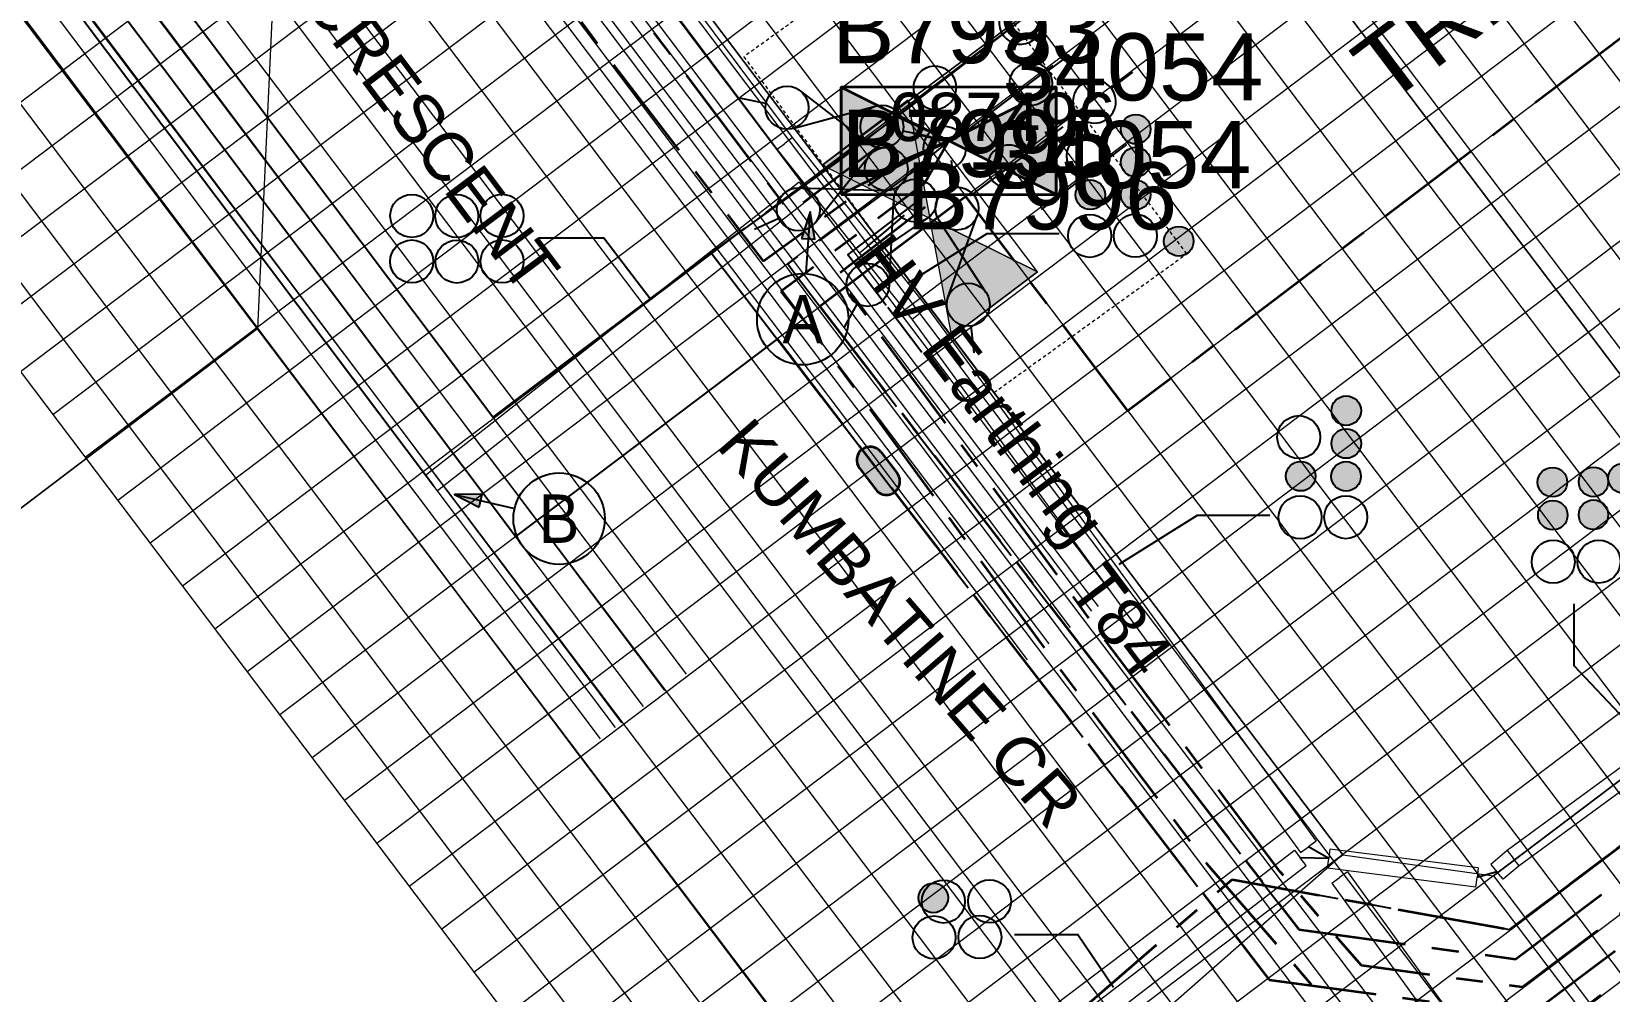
# Model space of a CAD drawing. Header units: metres. Extents: x 308278 to 310511, y 6271134 to 6272874.
# Drawn here: x 309018.6 to 309077.3, y 6272041.7 to 6272077.4 of the extents above; entities that cross this region are included whole.
import ezdxf
from ezdxf.enums import TextEntityAlignment as Align

# ---------------------------------------------------------------- set-up
doc = ezdxf.new("R2010")
doc.units = ezdxf.units.M
for name, pattern in [('Cable Exist UG', [7, 4, -1, 1, -1]), ('CENTERX2', [4, 2.5, -0.5, 0.5, -0.5]), ('Dash', [5, 3, -2]), ('DASHED', [19.05, 12.7, -6.35]), ('HIDDEN2', [0.1875, 0.125, -0.0625])]:
    doc.linetypes.add(name, pattern=pattern)
doc.layers.get('0').update_dxf_attribs({"color": 6})
for name, color, linetype, lineweight in [('_User Miscellaneous1', 30, 'Continuous', 13), ('_User_HV_Exist', 1, 'Continuous', 35), ('_User_LV_Exist', 5, 'Continuous', 35), ('_User_SL_Exist', 4, 'Continuous', 35), ('Cadastre Developer_SP_NEW', 92, 'Continuous', 15), ('Cadastre Land Parcels_SP_EXT', 118, 'Continuous', 15), ('Cadastre Other Property_SP_EXT', 138, 'DASHED', 15), ('Cadastre Roads_SP_EXT', 218, 'Continuous', 15), ('Mains_HV_EXT', 13, 'Continuous', 25), ('Mains_LV_EXT', 163, 'Continuous', 25), ('Mains_LV_SL_EXT', 135, 'Continuous', 25)]:
    doc.layers.add(name, color=color, linetype=linetype, lineweight=lineweight)
doc.layers.add('_User Miscellaneous10', color=252, linetype='Continuous', lineweight=13, plot=False, transparency=0.85)
doc.layers.add('_User Miscellaneous12', color=252, linetype='Continuous', lineweight=13, plot=False, transparency=0.5)
doc.layers.add('Cadastre Roads_SP_NEW', color=214, linetype='Continuous', lineweight=15, transparency=0.8)
for name, color, linetype in [('Duct_SP_EXT', 30, 'Continuous'), ('Equip_HV_EXT', 7, 'Continuous'), ('Equip_LV_EXT', 7, 'Continuous'), ('Mains_HV_New_V17', 2, 'Cable x'), ('Notes_SP_NEW', 51, 'Continuous'), ('Sub_SP_EXT', 7, 'Continuous'), ('Trench_SP_EXT', 7, 'Continuous'), ('Trench_SP_NEW', 2, 'Continuous')]:
    doc.layers.add(name, color=color, linetype=linetype)
doc.styles.get("Standard").update_dxf_attribs({"font": 'arial.ttf'})
doc.styles.add('SWG_LABEL', font='arial.ttf')
doc.styles.add('SWITCH_LABEL', font='arial.ttf', dxfattribs={"height": 2})
doc.linetypes.add('Cable E UG', pattern='A,5,-0.1,["E",Standard,S=1.5,R=0,X=0,Y=-0.75],-1.45', length=6.55)
doc.linetypes.add('Cable x', pattern='A,4.5,-0.01,["X",Standard,S=1.25,R=0,X=0,Y=-0.65],-1.2', length=5.71)
doc.linetypes.add('IE Trench HV', pattern='A,4,-0.4,["/",Standard,S=2,R=0,X=0.25,Y=-1],-1.6', length=6)

# ---------------------------------------------------------------- blocks, each defined once
blk = doc.blocks.new('SUB_PADMOUNT_EXT')
at = {"ltscale": 10}
h = blk.add_hatch(color=256, dxfattribs=at)
h.dxf.hatch_style = 1
h.paths.add_polyline_path([(4, -2), (0, 0), (4, 2)])
h.paths.add_polyline_path([(-4, -2), (-4, 2), (0, 0)])
blk.add_line((4, 2), (-4, -2))
blk.add_lwpolyline([(-4, -2), (4, -2), (4, 2), (-4, 2)], close=True)
at = {"ltscale": 10, "flags": 128}
for points in [[(-4, -2), (-4, 2), (0, 0)], [(4, -2), (0, 0), (4, 2)]]:
    blk.add_lwpolyline(points, close=True, dxfattribs=at)
at = {"flags": 8}
blk.add_attdef('ASSET_NUM', text='', height=2.5, dxfattribs=at).set_placement((0, 5), align=Align.MIDDLE_CENTER)
for tag, flags, p in [('STREET_CODE', 9, (1.5, 0)), ('OPERATING_VOLTAGE', 9, (1.5, -0.4)), ('ORIENTATION', 9, (1.5, -0.6)), ('NO_PHASES', 9, (1.5, -0.2)), ('OWNED_BY', 9, (1.5, -0.8)), ('OPERATED_BY', 9, (1.5, -1)), ('MAINTAINED_BY', 9, (1.5, -1.2)), ('SECONDARY_VOLTAGE', 9, (1.5, -1.6)), ('STATE', 9, (1.5, -1.8)), ('CONSTRUCTED_VOLTAGE', 9, (1.5, -1.4)), ('SUBSTATION_TYPE', 9, (1.5, -2.2)), ('USAGE', 9, (1.5, -2.4)), ('PARENT', 9, (1.5, -2)), ('SUBURB', 9, (1.5, -2.8)), ('STREETNAME', 9, (1.5, -3)), ('LEGEND', 9, (1.5, -2.6)), ('Z', 1, (1.5, -3.6)), ('LOCATION', 9, (1.5, -3.2)), ('NOTES', 9, (1.5, -3.4))]:
    blk.add_attdef(tag, text='', height=0.2, dxfattribs=dict(flags=flags)).set_placement(p, align=Align.MIDDLE_LEFT)
blk = doc.blocks.new('DUCT_EXT')
blk.add_circle((0, 0.8), 0.8)
at = {"flags": 1}
blk.add_attdef('Z', (0, 0), '', height=0.2, dxfattribs=at)
at = {"flags": 9}
for tag, p in [('DUCT_CODE', (0, 0)), ('XSECT_TYPE', (0, -0.2)), ('STATE', (0, -0.6)), ('FB_REFERENCE', (0, -0.4)), ('NOTES', (0, -0.8))]:
    blk.add_attdef(tag, text='', height=0.2, dxfattribs=at).set_placement(p, align=Align.MIDDLE_LEFT)
blk = doc.blocks.new('LV_UG_DFUSE_CLOSED_EXT')
for points in [[(5.04, 0.726), (2.156, -0.717)], [(5.049, -0.707), (2.156, 0.717)], [(1, 0), (0, 0)], [(6.2, 0.013), (7.2, 0.013)]]:
    blk.add_lwpolyline(points)
for centre in [(1.8, 0), (5.4, 0.011)]:
    blk.add_circle(centre, 0.8)
at = {"flags": 9}
for tag, p in [('ACTUAL_STATUS', (0, 0)), ('OPERATING_VOLTAGE', (0, -0.6)), ('CONSTRUCTED_VOLTAGE', (0, -0.2)), ('NO_PHASES', (0, -0.4)), ('ORIENTATION', (0, -0.8)), ('STATE', (0, -1)), ('SWITCH_TYPE', (0, -1.2)), ('USAGE', (0, -1.4)), ('NOTES', (0, -1.6))]:
    blk.add_attdef(tag, text='', height=0.2, dxfattribs=at).set_placement(p, align=Align.MIDDLE_LEFT)
at = {"flags": 1}
blk.add_attdef('Z', (0, 0), '', height=0.2, dxfattribs=at)
blk = doc.blocks.new('SWG_HOLEC_SU_EXT')
blk.add_line((1.8, -2), (5.8, -2))
for points in [[(1.8, -0.8, 1), (1.8, 0.8, 1)], [(5.8, -0.8, 1), (5.8, 0.8, 1)]]:
    blk.add_lwpolyline(points, format="xyb", close=True)
for points in [[(1, 0), (0, 0)], [(6.6, 0), (7.6, 0)]]:
    blk.add_lwpolyline(points)
at = {"style": 'SWITCH_LABEL', "flags": 8}
blk.add_attdef('ASSET_NUM', text='', height=2.5, rotation=179.95437, dxfattribs=at).set_placement((-2.4, 0), align=Align.MIDDLE_LEFT)
at = {"flags": 1}
blk.add_attdef('Z', (0, 0), '', height=0.2, dxfattribs=at)
at = {"flags": 9}
for tag, p in [('ACTUAL_STATUS', (0, -0.4)), ('CONSTRUCTED_VOLTAGE', (0, -0.6)), ('OPERATING_VOLTAGE', (0, -1)), ('ORIENTATION', (0, -1.2)), ('NO_PHASES', (0, -0.8)), ('OWNED_BY', (0, -1.4)), ('STATE', (0, -1.8)), ('PARENT', (0, -1.6)), ('SWITCH_TYPE', (0, -2)), ('USAGE', (0, -2.2)), ('LOCATION', (0, -2.4)), ('STREETNAME', (0, -2.6)), ('SUBURB', (0, -2.8)), ('NOTES', (0, -3))]:
    blk.add_attdef(tag, text='', height=0.2, dxfattribs=at).set_placement(p, align=Align.MIDDLE_LEFT)
at = {"style": 'SWITCH_LABEL', "flags": 9}
blk.add_attdef('STREET_CODE', text='', height=0.2, dxfattribs=at).set_placement((0, -0.2), align=Align.MIDDLE_LEFT)
blk = doc.blocks.new('CABLE_LARGE_EXT')
h = blk.add_hatch(color=256)
edge = h.paths.add_edge_path()
edge.add_arc((0, 0.55), 0.55, 0, 360)
blk.add_circle((0, 0.55), 0.55)
at = {"flags": 1}
blk.add_attdef('Z', (0, 0), '', height=0.2, dxfattribs=at)
at = {"flags": 9}
for tag, p in [('COND_CODE', (0, 0)), ('XSECT_SIZE', (0, -0.6)), ('STATE', (0, -0.4)), ('FB_REFERENCE', (0, -0.2)), ('NOTES', (0, -0.8))]:
    blk.add_attdef(tag, text='', height=0.2, dxfattribs=at).set_placement(p, align=Align.MIDDLE_LEFT)
blk = doc.blocks.new('*U363')
h = blk.add_hatch(color=256)
h.dxf.hatch_style = 1
h.paths.add_polyline_path([(-0.044, 3.01), (0.455, 2.976), (0.274, 3.991)])
blk.add_line((0.274, 3.991), (0.12, 1.746))
at = {"flags": 128}
blk.add_lwpolyline([(-0.044, 3.01), (0.455, 2.976), (0.274, 3.991), (-0.044, 3.01)], dxfattribs=at)
blk.add_circle((0, 0), 1.7)
at = {"width": 0.9}
blk.add_attdef('CODE', text='', height=1.8, dxfattribs=at).set_placement((0, 0), align=Align.MIDDLE_CENTER)
at = {"flags": 1}
blk.add_attdef('Z', (0, 0), '', height=0.2, dxfattribs=at)
blk = doc.blocks.new('*U364')
h = blk.add_hatch(color=256)
h.dxf.hatch_style = 1
h.paths.add_polyline_path([(-2.98, 0.43), (-2.867, 0.917), (-3.898, 0.898)])
blk.add_line((-3.898, 0.898), (-1.705, 0.393))
at = {"flags": 128}
blk.add_lwpolyline([(-2.98, 0.43), (-2.867, 0.917), (-3.898, 0.898), (-2.98, 0.43)], dxfattribs=at)
blk.add_circle((0, 0), 1.7)
at = {"width": 0.9}
blk.add_attdef('CODE', text='', height=1.8, dxfattribs=at).set_placement((0, 0), align=Align.MIDDLE_CENTER)
at = {"flags": 1}
blk.add_attdef('Z', (0, 0), '', height=0.2, dxfattribs=at)
blk = doc.blocks.new('*U355')
at = {"transparency": 33554559}
for p, q in [((-18, 50), (-18, -50)), ((-16, 50), (-16, -50)), ((-14, 50), (-14, -50)), ((-12, 50), (-12, -50)), ((-10, 50), (-10, -50)), ((-8, 50), (-8, -50)), ((-6, 50), (-6, -50)), ((-4, 50), (-4, -50)), ((-2, 50), (-2, -50)), ((0, 50), (0, -50)), ((2, 50), (2, -50)), ((4, 50), (4, -50)), ((6, 50), (6, -50)), ((8, 50), (8, -50)), ((10, 50), (10, -50)), ((12, 50), (12, -50)), ((14, 50), (14, -50)), ((16, 50), (16, -50)), ((18, 50), (18, -50)), ((20, 50), (20, -50)), ((22, 50), (22, -50)), ((24, 50), (24, -50)), ((26, 50), (26, -50)), ((28, 50), (28, -50)), ((30, 50), (30, -50)), ((32, 50), (32, -50)), ((34, 50), (34, -50)), ((36, 50), (36, -50)), ((38, 50), (38, -50)), ((40, 50), (40, -50)), ((42, 50), (42, -50)), ((44, 50), (44, -50)), ((-50, 4), (50, 4)), ((-50, 2), (50, 2)), ((-50, 0), (50, 0)), ((-50, -2), (50, -2)), ((-50, -4), (50, -4)), ((-50, -6), (50, -6)), ((-50, -8), (50, -8)), ((-50, -10), (50, -10)), ((-50, -12), (50, -12)), ((-50, -14), (50, -14)), ((-50, -16), (50, -16)), ((-50, -18), (50, -18)), ((-50, -20), (50, -20)), ((-50, -22), (50, -22)), ((-50, -24), (50, -24)), ((-50, -26), (50, -26)), ((-50, -28), (50, -28)), ((-50, -30), (50, -30)), ((-50, -32), (50, -32)), ((-50, -34), (50, -34)), ((-50, -36), (50, -36)), ((-50, -38), (50, -38)), ((-50, -40), (50, -40)), ((-50, -42), (50, -42)), ((-50, -44), (50, -44)), ((-50, -46), (50, -46)), ((-50, -48), (50, -48)), ((-50, -50), (50, -50))]:
    blk.add_line(p, q, dxfattribs=at)
blk = doc.blocks.new('SWG_FUSE_NEW')
at = {"linetype": 'CENTERX2'}
for p, q in [((1.031, 0.695), (4.469, -0.695)), ((1.031, -0.695), (4.469, 0.695))]:
    blk.add_line(p, q, dxfattribs=at)
for centre in [(0.75, 0), (4.75, 0)]:
    blk.add_circle(centre, 0.75)
blk = doc.blocks.new('*U295')
at = {"layer": '_User_HV_Exist', "linetype": 'Dash', "ltscale": 0.2}
for p, q in [((4.371, 1.434), (4.371, 5.371)), ((4.371, 5.371), (11.75, 5.371))]:
    blk.add_line(p, q, dxfattribs=at)
at = {"layer": '_User_HV_Exist'}
for p, q in [((6.25, 0.75), (2.491, 2.118)), ((17.5, 0.75), (18.5, 0)), ((0, 0), (1.5, 0)), ((7, 0), (8.5, 0)), ((14, 0), (18.5, 0)), ((18.5, 0), (17.5, -0.75))]:
    blk.add_line(p, q, dxfattribs=at)
for centre in [(2.25, 0), (6.25, 0)]:
    blk.add_circle(centre, 0.75, dxfattribs=at)
at = {"layer": '_User_HV_Exist', "linetype": 'CENTERX2', "rotation": 180}
blk.add_blockref('SWG_FUSE_NEW', (14, 0), dxfattribs=at)
at = {"layer": '_User_HV_Exist'}
blk.add_text('TRF', height=2.5, rotation=89.98256, dxfattribs=at).set_placement((21.515, -0.055), align=Align.MIDDLE_CENTER)
blk = doc.blocks.new('STJ')
h = blk.add_hatch(color=256)
h.dxf.hatch_style = 1
h.paths.add_polyline_path([(0.5, 0.5), (-0.5, 0.5, 1), (-0.5, -0.5), (0.5, -0.5, 1)])
for p, q in [((-0.5, 0.5), (0.5, 0.5)), ((-0.5, -0.5), (0.5, -0.5))]:
    blk.add_line(p, q)
blk.add_circle((0, 0), 0.0001)
for centre, start, end in [((-0.5, 0), 90, 270), ((-0.5, 0), 359.98854, 0.01146), ((0.5, 0), 179.98854, 180.01146), ((0.5, 0), 270, 90)]:
    blk.add_arc(centre, 0.5, start, end)
at = {"layer": '_User Miscellaneous12', "flags": 128}
blk.add_lwpolyline([(-1, 0), (1, 0)], dxfattribs=at)

msp = doc.modelspace()

# ---------------------------------------------------------------- linework, layer by layer
at = {"layer": '_User Miscellaneous1'}
for p, q in [((309046.916, 6272073.447), (309028.835, 6272097.626)), ((309046.346, 6272073.007), (309028.258, 6272097.195)), ((309046.916, 6272073.447), (309046.631, 6272073.227)), ((309049.967, 6272069.607), (309046.916, 6272073.447)), ((309046.346, 6272073.007), (309046.631, 6272073.227)), ((309049.403, 6272069.159), (309046.346, 6272073.007)), ((309047.161, 6272071.783), (309033.261, 6272060.87)), ((309047.161, 6272071.783), (309047.383, 6272071.499)), ((309047.605, 6272071.216), (309033.706, 6272060.303)), ((309047.605, 6272071.216), (309047.383, 6272071.499)), ((309049.403, 6272069.159), (309049.685, 6272069.383)), ((309049.403, 6272069.159), (309049.685, 6272069.383)), ((309049.967, 6272069.607), (309049.685, 6272069.383)), ((309049.967, 6272069.607), (309049.685, 6272069.383)), ((309051.937, 6272067.125), (309049.967, 6272069.607)), ((309051.364, 6272066.689), (309049.403, 6272069.159)), ((309051.937, 6272067.125), (309051.651, 6272066.907)), ((309052.804, 6272065.936), (309051.937, 6272067.125)), ((309051.364, 6272066.689), (309051.651, 6272066.907)), ((309052.222, 6272065.512), (309051.364, 6272066.689)), ((309052.804, 6272065.936), (309052.513, 6272065.724)), ((309052.804, 6272065.936), (309052.513, 6272065.724)), ((309052.804, 6272065.936), (309066.401, 6272047.259)), ((309052.222, 6272065.512), (309052.513, 6272065.724)), ((309052.222, 6272065.512), (309052.513, 6272065.724)), ((309052.222, 6272065.512), (309065.819, 6272046.836)), ((309033.261, 6272060.87), (309033.483, 6272060.587)), ((309033.706, 6272060.303), (309033.483, 6272060.587)), ((309085.093, 6272055.406), (309073.507, 6272046.912)), ((309085.518, 6272054.825), (309073.953, 6272046.347)), ((309065.819, 6272046.836), (309066.11, 6272047.047)), ((309066.401, 6272047.259), (309066.11, 6272047.047)), ((309052.237, 6272036.661), (309065.588, 6272046.93)), ((309065.588, 6272046.93), (309065.808, 6272046.645)), ((309066.027, 6272046.359), (309065.808, 6272046.645)), ((309066.821, 6272046.255), (309066.866, 6272046.612)), ((309066.912, 6272046.969), (309066.866, 6272046.612)), ((309072.431, 6272046.265), (309066.912, 6272046.969)), ((309073.507, 6272046.912), (309072.894, 6272046.393)), ((309073.507, 6272046.912), (309073.73, 6272046.63)), ((309073.953, 6272046.347), (309073.73, 6272046.63)), ((309052.676, 6272036.09), (309066.027, 6272046.359)), ((309072.34, 6272045.55), (309066.821, 6272046.255)), ((309066.978, 6272045.698), (309067.27, 6272045.909)), ((309067.561, 6272046.12), (309067.27, 6272045.909)), ((309067.561, 6272046.12), (309077.774, 6272032.015)), ((309072.34, 6272045.55), (309072.386, 6272045.907)), ((309072.431, 6272046.265), (309072.386, 6272045.907)), ((309072.894, 6272046.393), (309073.127, 6272046.118)), ((309073.36, 6272045.844), (309073.127, 6272046.118)), ((309073.953, 6272046.347), (309073.36, 6272045.844)), ((309066.978, 6272045.698), (309077.191, 6272031.593))]:
    msp.add_line(p, q, dxfattribs=at)
at = {"layer": '_User Miscellaneous10', "flags": 128}
for points in [[(308947.659, 6272204.886), (308959.421, 6272189.261), (308998.565, 6272218.831), (309018.727, 6272214.257), (308981.857, 6272186.367), (308972.346, 6272179.213), (308971.57, 6272173.606), (308985.454, 6272155.23), (309012.737, 6272119.118), (309018.661, 6272117.987), (309026.716, 6272124.021), (309049.477, 6272141.17), (309055.04, 6272145.361), (309067.546, 6272132.428), (309029.403, 6272103.69), (309028.491, 6272098.26), (309036.916, 6272087.106), (309053.299, 6272065.429), (309058.917, 6272057.978), (309059.64, 6272057.021)], [(308946.86, 6272204.285), (308959.224, 6272187.859), (308998.797, 6272217.753), (309016.409, 6272213.757), (308981.255, 6272187.165), (308971.412, 6272179.762), (308970.523, 6272173.333), (308984.657, 6272154.627), (309012.171, 6272118.208), (309018.908, 6272116.922), (309027.316, 6272123.221), (309050.079, 6272140.371), (309054.936, 6272144.031), (309066.041, 6272132.546), (309028.483, 6272104.249), (309027.433, 6272098.001), (309036.119, 6272086.503), (309052.501, 6272064.826), (309058.119, 6272057.376), (309058.842, 6272056.418)], [(308946.061, 6272203.683), (308959.028, 6272186.457), (308999.029, 6272216.675), (309014.091, 6272213.258), (308980.652, 6272187.964), (308970.478, 6272180.311), (308969.475, 6272173.06), (308983.859, 6272154.024), (309011.605, 6272117.298), (309019.154, 6272115.857), (309027.917, 6272122.422), (309050.681, 6272139.573), (309054.831, 6272142.7), (309064.536, 6272132.664), (309027.563, 6272104.808), (309026.375, 6272097.742), (309035.321, 6272085.9), (309051.702, 6272064.223), (309057.321, 6272056.773), (309058.044, 6272055.816)], [(308945.262, 6272203.082), (308958.831, 6272185.055), (308999.261, 6272215.597), (309011.773, 6272212.758), (308980.05, 6272188.762), (308969.545, 6272180.86), (308968.428, 6272172.787), (308983.061, 6272153.421), (309011.04, 6272116.388), (309019.4, 6272114.792), (309028.518, 6272121.622), (309051.282, 6272138.774), (309054.727, 6272141.369), (309063.031, 6272132.782), (309026.643, 6272105.367), (309025.318, 6272097.483), (309034.523, 6272085.297), (309050.904, 6272063.621), (309056.522, 6272056.171), (309057.246, 6272055.213)], [(308944.463, 6272202.481), (308958.635, 6272183.654), (308999.493, 6272214.519), (309009.455, 6272212.259), (308979.448, 6272189.56), (308968.611, 6272181.409), (308967.381, 6272172.514), (308982.263, 6272152.818), (309010.474, 6272115.478), (309019.646, 6272113.727), (309029.118, 6272120.823), (309051.884, 6272137.975), (309054.623, 6272140.039), (309061.526, 6272132.9), (309025.723, 6272105.926), (309024.26, 6272097.224), (309033.725, 6272084.695), (309050.106, 6272063.018), (309055.724, 6272055.569), (309056.448, 6272054.61)], [(308943.664, 6272201.879), (308958.438, 6272182.252), (308999.725, 6272213.441), (309007.137, 6272211.759), (308978.846, 6272190.359), (308967.678, 6272181.959), (308966.334, 6272172.242), (308981.465, 6272152.215), (309009.908, 6272114.567), (309019.893, 6272112.662), (309029.719, 6272120.023), (309052.486, 6272137.177), (309054.518, 6272138.708), (309060.02, 6272133.018), (309024.803, 6272106.485), (309023.203, 6272096.965), (309032.927, 6272084.092), (309049.308, 6272062.416), (309054.925, 6272054.967), (309055.65, 6272054.007)], [(309042.965, 6272053.473), (308984.726, 6272130.879), (308935.702, 6272093.707)], [(309042.166, 6272052.872), (308984.53, 6272129.476), (308935.795, 6272092.522)], [(309041.367, 6272052.27), (308984.334, 6272128.072), (308935.888, 6272091.338)], [(309040.568, 6272051.669), (308984.139, 6272126.669), (308935.98, 6272090.153)], [(309039.769, 6272051.068), (308983.943, 6272125.266), (308936.073, 6272088.969)], [(309038.97, 6272050.467), (308983.747, 6272123.863), (308936.166, 6272087.784)]]:
    msp.add_lwpolyline(points, dxfattribs=at)
at = {"layer": '_User Miscellaneous10', "color": 4, "flags": 128}
for points in [[(308946.301, 6272203.864), (308959.087, 6272186.878), (308998.959, 6272216.998), (309014.786, 6272213.408), (308980.833, 6272187.724), (308970.758, 6272180.147), (308969.79, 6272173.142), (308984.098, 6272154.205), (309011.775, 6272117.571), (309019.08, 6272116.177), (309027.737, 6272122.661), (309050.5, 6272139.812), (309054.863, 6272143.099), (309064.988, 6272132.629), (309027.839, 6272104.64), (309026.693, 6272097.82), (309035.56, 6272086.081), (309051.942, 6272064.404), (309057.56, 6272056.954), (309058.284, 6272055.996)], [(309040.328, 6272051.489), (308984.08, 6272126.248), (308936.008, 6272089.798)]]:
    msp.add_lwpolyline(points, dxfattribs=at)
at = {"layer": '_User_HV_Exist', "linetype": 'Cable Exist UG'}
for points in [[(309073.681, 6272094.128), (309083.327, 6272081.363), (309059.393, 6272063.276), (309053.364, 6272071.255), (309050.97, 6272069.446), (309047.937, 6272067.153), (309047.937, 6272067.153), (309065.751, 6272043.969), (309073.821, 6272042.874), (309086.772, 6272052.642), (309089.081, 6272054.378), (309089.081, 6272054.378), (309134.703, 6272088.828), (309170.496, 6272115.875), (309179.484, 6272121.694), (309183.05, 6272123.774), (309194.388, 6272130.395), (309205.704, 6272137.037), (309232.218, 6272152.573), (309233.723, 6272159.489), (309234.093, 6272160.728), (309232.85, 6272162.865)], [(309046.34, 6272065.948), (309064.654, 6272042.104), (309074.335, 6272040.782), (309087.956, 6272051.029), (309090.283, 6272052.78), (309135.905, 6272087.229), (309172.057, 6272114.553), (309172.483, 6272114.829), (309180.467, 6272108.201), (309180.467, 6272108.201), (309182.94, 6272109.866), (309187.766, 6272112.775), (309194.954, 6272116.968), (309210.427, 6272126.07), (309223.446, 6272134.186), (309238.168, 6272142.336), (309242.288, 6272141.642)]]:
    msp.add_lwpolyline(points, dxfattribs=at)
at = {"layer": '_User_LV_Exist', "linetype": 'Cable Exist UG', "flags": 128}
for points in [[(309040.045, 6272114.298), (309037.87, 6272115.167), (309037.87, 6272115.167), (309025.769, 6272105.886), (309024.115, 6272096.667), (309025.55, 6272094.61), (309029.198, 6272093.959), (309029.198, 6272093.959), (309046.816, 6272070.654), (309050.924, 6272073.729), (309052.666, 6272073.306)], [(309097.329, 6272061.877), (309097.074, 6272059.182), (309097.074, 6272059.182), (309087.393, 6272051.857), (309074.076, 6272041.827), (309068.091, 6272042.63), (309065.066, 6272046.12), (309065.066, 6272046.12), (309058.285, 6272055.098), (309048.559, 6272068.322), (309052.811, 6272071.602), (309052.727, 6272073.323)]]:
    msp.add_lwpolyline(points, dxfattribs=at)
msp.add_lwpolyline([(309052.727, 6272073.323), (309051.828, 6272071.735), (309046.482, 6272067.714), (309046.482, 6272067.714), (309047.893, 6272065.926), (309056.689, 6272053.893), (309062.335, 6272046.417), (309067.256, 6272040.728), (309074.589, 6272039.735), (309088.577, 6272050.244), (309098.276, 6272057.584), (309098.656, 6272060.448), (309098.656, 6272060.448), (309132.287, 6272085.758), (309133.721, 6272084.33), (309136.505, 6272086.43), (309147.092, 6272094.368), (309147.158, 6272096.861), (309148.49, 6272097.924), (309148.49, 6272097.924), (309164.133, 6272109.879), (309165.569, 6272110.96), (309168.821, 6272113.407), (309168.821, 6272113.407, 0.021631), (309170.779, 6272114.955), (309170.779, 6272114.955), (309171.846, 6272114.058), (309171.846, 6272114.058), (309178.727, 6272108.349), (309178.598, 6272108.271), (309178.598, 6272108.271, 0.010389), (309175.437, 6272106.027), (309175.437, 6272106.027), (309176.651, 6272104.472), (309180.97, 6272107.461)], format="xyb", dxfattribs=at)
at = {"layer": '_User_LV_Exist', "color": 2, "linetype": 'Cable Exist UG', "flags": 128}
msp.add_lwpolyline([(309014.194, 6272113.547), (309014.194, 6272113.547), (309014.194, 6272113.547), (309020.206, 6272105.902), (309022.841, 6272102.2), (309022.841, 6272102.2), (309022.083, 6272096.642), (309025.67, 6272092.029), (309027.35, 6272093.087), (309045.828, 6272068.844), (309051.003, 6272072.586), (309052.72, 6272073.319)], dxfattribs=at)
at = {"layer": '_User_SL_Exist', "linetype": 'Cable Exist UG', "flags": 128}
msp.add_lwpolyline([(309052.13, 6272036.215), (309063.273, 6272045.834), (309063.273, 6272045.834), (309073.592, 6272043.978), (309086.229, 6272053.484)], dxfattribs=at)
at = {"layer": 'Cadastre Developer_SP_NEW', "linetype": 'Continuous'}
for points in [[(309027.001, 6272066.333), (308983.747, 6272123.863), (308899.408, 6272059.913), (308965.756, 6272019.836), (309027.001, 6272066.333)], [(309063.259, 6272083.756), (309041.391, 6272112.722), (309029.403, 6272103.69), (309028.491, 6272098.26), (309028.639, 6272098.064), (309048.012, 6272072.416), (309063.259, 6272083.756)], [(309096.162, 6272063.47), (309074.439, 6272092.203), (309063.259, 6272083.756), (309084.982, 6272055.025), (309096.162, 6272063.47)], [(309084.982, 6272055.025), (309063.259, 6272083.756), (309048.012, 6272072.416), (309067.367, 6272046.79), (309067.393, 6272046.756), (309073.004, 6272045.975), (309084.982, 6272055.025)], [(309069.997, 6272009.337), (309027.001, 6272066.333), (308965.756, 6272019.836), (309030.921, 6271979.679), (309069.997, 6272009.337)]]:
    msp.add_lwpolyline(points, close=True, dxfattribs=at)
at = {"layer": 'Cadastre Land Parcels_SP_EXT', "linetype": 'Continuous'}
for points in [[(309027.001, 6272066.333), (308983.983, 6272123.301), (308899.805, 6272059.389), (308965.756, 6272019.836), (309027.001, 6272066.333)], [(309063.259, 6272083.756), (309041.391, 6272112.722), (309029.403, 6272103.69), (309028.491, 6272098.26), (309028.639, 6272098.064), (309048.012, 6272072.416), (309063.259, 6272083.756)], [(309096.162, 6272063.47), (309074.439, 6272092.203), (309063.259, 6272083.756), (309084.982, 6272055.025), (309096.162, 6272063.47)], [(309084.982, 6272055.025), (309063.259, 6272083.756), (309048.012, 6272072.416), (309067.367, 6272046.79), (309067.393, 6272046.756), (309073.004, 6272045.975), (309084.982, 6272055.025)], [(309069.997, 6272009.337), (309027.001, 6272066.333), (308965.756, 6272019.836), (309030.921, 6271979.679), (309069.997, 6272009.337)]]:
    msp.add_lwpolyline(points, close=True, dxfattribs=at)
at = {"layer": 'Cadastre Other Property_SP_EXT', "linetype": 'HIDDEN2'}
msp.add_lwpolyline([(309045.105, 6272076.45), (309049.831, 6272070.024), (309054.411, 6272063.955), (309061.587, 6272069.122), (309052.24, 6272081.585), (309045.105, 6272076.45)], close=True, dxfattribs=at)
at = {"layer": 'Cadastre Roads_SP_EXT', "linetype": 'Continuous'}
msp.add_lwpolyline([(309156.05, 6272108.717), (309144.072, 6272099.669), (309132.893, 6272091.222), (309120.916, 6272082.173), (309108.139, 6272072.52), (309096.162, 6272063.47), (309084.982, 6272055.025), (309073.004, 6272045.975), (309083.757, 6272031.744), (309168.24, 6272095.572)], dxfattribs=at)
msp.add_lwpolyline([(309067.201, 6272046.611), (309067.393, 6272046.756), (309067.367, 6272046.79), (309048.012, 6272072.416), (309028.639, 6272098.064), (309028.491, 6272098.26), (309028.473, 6272097.885), (309027.001, 6272066.333), (309051.973, 6272033.23), (309067.201, 6272046.611)], close=True, dxfattribs=at)
at = {"layer": 'Cadastre Roads_SP_NEW'}
for p, q in [((309075.94, 6272015.994), (308991.34, 6272128.332)), ((309025.771, 6272096.409), (309222.464, 6271835.227))]:
    msp.add_line(p, q, dxfattribs=at)
at = {"layer": 'Duct_SP_EXT'}
for points in [[(309037.488, 6272069.713), (309039.889, 6272069.713), (309041.661, 6272067.402)], [(309056.84, 6272069.858), (309054.146, 6272069.858), (309051.227, 6272068.032)], [(309064.671, 6272059.385), (309061.978, 6272059.385), (309059.059, 6272057.559)], [(309075.989, 6272056.089), (309075.989, 6272053.794), (309078.724, 6272050.901)], [(309055.18, 6272043.789), (309057.536, 6272043.789), (309058.859, 6272041.833)]]:
    msp.add_lwpolyline(points, dxfattribs=at)
at = {"layer": 'Mains_HV_EXT', "linetype": 'Cable Exist UG'}
for points in [[(309052.727, 6272073.323), (309051.132, 6272071.977), (309046.742, 6272068.743), (309047.133, 6272068.199), (309047.133, 6272068.199), (309065.751, 6272043.969), (309073.821, 6272042.874), (309086.772, 6272052.642), (309089.081, 6272054.378), (309089.081, 6272054.378), (309134.703, 6272088.828), (309170.496, 6272115.875), (309179.484, 6272121.694), (309183.05, 6272123.774), (309194.388, 6272130.395), (309205.704, 6272137.037), (309232.218, 6272152.573), (309233.723, 6272159.489), (309234.093, 6272160.728), (309232.85, 6272162.865)], [(309052.727, 6272073.323), (309050.778, 6272074.209), (309043.886, 6272069.157), (309045.538, 6272066.993), (309045.538, 6272066.993), (309064.654, 6272042.104), (309074.335, 6272040.782), (309087.956, 6272051.029), (309090.283, 6272052.78), (309135.905, 6272087.229), (309172.057, 6272114.553), (309172.483, 6272114.829), (309180.467, 6272108.201), (309180.467, 6272108.201), (309182.94, 6272109.866), (309187.766, 6272112.775), (309194.954, 6272116.968), (309210.427, 6272126.07), (309223.446, 6272134.186), (309238.168, 6272142.336), (309242.288, 6272141.642)]]:
    msp.add_lwpolyline(points, dxfattribs=at)
at = {"layer": 'Mains_HV_EXT', "linetype": 'Cable E UG'}
for points in [[(309050.405, 6272067.189), (309048.976, 6272069.082), (309051.755, 6272071.214)], [(309051.725, 6272065.442), (309050.457, 6272067.121)]]:
    msp.add_lwpolyline(points, dxfattribs=at)
at = {"layer": 'Mains_HV_New_V17', "color": 1, "linetype": 'Cable x', "flags": 128}
for points in [[(309050.106, 6272061.045), (309046.342, 6272065.946), (309036.61, 6272058.594), (308984.334, 6272128.072), (308974.254, 6272133.356), (308967.24, 6272128.049), (308951.629, 6272116.238, -0.283383), (308934.347, 6272115.199), (308913.12, 6272126.582, -0.060191), (308890.153, 6272142.732), (308894.258, 6272145.61), (308902.222, 6272151.641), (308896.694, 6272158.956), (308908.662, 6272167.999)], [(309054.533, 6272079.659), (309055.739, 6272078.063), (309048.609, 6272072.57), (309043.907, 6272069.173), (309043.907, 6272069.173), (309043.907, 6272069.173), (309043.907, 6272069.173), (309043.907, 6272069.173), (309035.763, 6272063.045), (308984.726, 6272130.879), (308974.418, 6272135.985), (308967.095, 6272130.447), (308950.452, 6272117.855, -0.282745), (308935.293, 6272116.961), (308914.071, 6272128.341, -0.041196), (308896.409, 6272139.939), (308905.738, 6272146.988), (308911.164, 6272139.808), (308923.131, 6272148.851)]]:
    msp.add_lwpolyline(points, format="xyb", dxfattribs=at)
at = {"layer": 'Mains_LV_SL_EXT', "linetype": 'Cable Exist UG'}
msp.add_lwpolyline([(309052.13, 6272036.215), (309063.273, 6272045.834), (309063.273, 6272045.834), (309073.592, 6272043.978), (309086.229, 6272053.484)], dxfattribs=at)
at = {"layer": 'Trench_SP_EXT', "linetype": 'Cable Exist UG'}
for points in [[(309049.685, 6272069.383), (309050.32, 6272069.916), (309051.078, 6272070.552)], [(309066.866, 6272046.612), (309066.11, 6272047.047)], [(309066.866, 6272046.612), (309065.808, 6272046.645)], [(309073.127, 6272046.118), (309072.386, 6272045.907)]]:
    msp.add_lwpolyline(points, dxfattribs=at)
at = {"layer": 'Trench_SP_NEW', "color": 2, "linetype": 'IE Trench HV', "ltscale": 0.7, "flags": 128}
msp.add_lwpolyline([(309033.561, 6272060.483), (308984.08, 6272126.248)], dxfattribs=at)

# ---------------------------------------------------------------- block references
at = {"layer": '_User Miscellaneous1'}
ref = msp.add_blockref('SUB_PADMOUNT_EXT', (309052.024, 6272070.434), dxfattribs=dict(at, rotation=307.092219481648))
ref.add_attrib('ASSET_NUM', '34054', dxfattribs={"layer": '0', "height": 2.5}).set_placement((309054.285, 6272070.81), align=Align.BOTTOM_LEFT)
at = {"layer": '_User Miscellaneous12', "rotation": 307.0774477629857}
msp.add_blockref('*U355', (309064.107, 6272086.894), dxfattribs=at)
at = {"layer": '_User_HV_Exist', "linetype": 'CENTERX2'}
ref = msp.add_blockref('*U295', (309058.078, 6272094.872), dxfattribs=dict(at, rotation=307.0774477777459))
ref.add_attrib('ASSET_NUM', 'B7994', dxfattribs={"layer": '0', "height": 2.5, "rotation": 127.03182, "style": 'SWG_LABEL', "text_generation_flag": 6}).set_placement((309056.571, 6272096.866), align=Align.MIDDLE_RIGHT)
at = {"layer": '_User_HV_Exist', "rotation": 307.5269372439079}
msp.add_blockref('STJ', (309050.106, 6272061.045), dxfattribs=at)
at = {"layer": '_User_LV_Exist'}
ref = msp.add_blockref('SUB_PADMOUNT_EXT', (309052.727, 6272073.323), dxfattribs=at)
ref.add_attrib('ASSET_NUM', '34054', dxfattribs={"layer": '0', "height": 2.5}).set_placement((309054.727, 6272074.073), align=Align.BOTTOM_LEFT)
at = {"layer": 'Duct_SP_EXT'}
for name, p in [('CABLE_LARGE_EXT', (309059.687, 6272073.204)), ('DUCT_EXT', (309057.921, 6272071.968)), ('CABLE_LARGE_EXT', (309059.687, 6272071.981)), ('CABLE_LARGE_EXT', (309057.995, 6272070.765)), ('CABLE_LARGE_EXT', (309059.681, 6272070.759)), ('DUCT_EXT', (309057.972, 6272068.986)), ('DUCT_EXT', (309059.67, 6272068.991)), ('CABLE_LARGE_EXT', (309061.287, 6272069.036)), ('CABLE_LARGE_EXT', (309067.519, 6272062.731)), ('DUCT_EXT', (309065.753, 6272061.495)), ('CABLE_LARGE_EXT', (309067.519, 6272061.508)), ('CABLE_LARGE_EXT', (309065.826, 6272060.292)), ('CABLE_LARGE_EXT', (309067.513, 6272060.286)), ('CABLE_LARGE_EXT', (309075.192, 6272060.07)), ('CABLE_LARGE_EXT', (309076.72, 6272060.08)), ('CABLE_LARGE_EXT', (309077.818, 6272060.217)), ('DUCT_EXT', (309065.804, 6272058.513)), ('DUCT_EXT', (309067.502, 6272058.518)), ('CABLE_LARGE_EXT', (309075.205, 6272058.842)), ('CABLE_LARGE_EXT', (309076.72, 6272058.858)), ('DUCT_EXT', (309075.221, 6272056.861)), ('DUCT_EXT', (309076.919, 6272056.866)), ('CABLE_LARGE_EXT', (309052.156, 6272044.601)), ('DUCT_EXT', (309052.183, 6272042.88)), ('DUCT_EXT', (309053.885, 6272042.895))]:
    msp.add_blockref(name, p, dxfattribs=at)
for p, rotation in [((309031.947, 6272070.529), 269.9999999999998), ((309033.623, 6272070.524), 269.9999999999998), ((309035.304, 6272070.532), 269.9999999999998), ((309031.945, 6272068.832), 269.9999999999998), ((309033.626, 6272068.831), 269.9999999999998), ((309035.309, 6272068.833), 269.9999999999998), ((309053.448, 6272045.018), 270.4568547504928), ((309051.727, 6272045.01), 270.4568547504928)]:
    msp.add_blockref('DUCT_EXT', p, dxfattribs=dict(at, rotation=rotation))
at = {"layer": 'Equip_HV_EXT'}
ref = msp.add_blockref('SWG_HOLEC_SU_EXT', (309050.78, 6272074.211), dxfattribs=dict(at, rotation=37.15349822325918))
ref.add_attrib('ASSET_NUM', 'B7993', dxfattribs={"layer": '0', "height": 2.5, "style": 'SWITCH_LABEL'}).set_placement((309048.381, 6272075.461), align=Align.BOTTOM_LEFT)
ref = msp.add_blockref('SWG_HOLEC_SU_EXT', (309051.135, 6272071.979), dxfattribs=dict(at, rotation=36.71699248770273))
ref.add_attrib('ASSET_NUM', 'B7995', dxfattribs={"layer": '0', "height": 2.5, "style": 'SWITCH_LABEL'}).set_placement((309048.736, 6272073.229), align=Align.MIDDLE_LEFT)
ref = msp.add_blockref('SWG_HOLEC_SU_EXT', (309053.531, 6272071.273), dxfattribs=dict(at, rotation=37.24402326269765))
ref.add_attrib('ASSET_NUM', 'B7996', dxfattribs={"layer": '0', "height": 2.5, "style": 'SWITCH_LABEL'}).set_placement((309051.132, 6272072.523), align=Align.TOP_LEFT)
at = {"layer": 'Equip_LV_EXT'}
for p, rotation in [((309052.005, 6272073.489), 168.511179173023), ((309052.041, 6272073.021), 204.5111792866108), ((309052.366, 6272072.667), 240.5111793181849), ((309052.83, 6272072.59), 276.511179300213)]:
    msp.add_blockref('LV_UG_DFUSE_CLOSED_EXT', p, dxfattribs=dict(at, rotation=rotation))
at = {"layer": 'Notes_SP_NEW'}
for name, p, values in [('*U363', (309047.295, 6272066.683), {'CODE': 'A'}), ('*U364', (309038.23, 6272059.262), {'CODE': 'B'})]:
    msp.add_blockref(name, p, dxfattribs=at).add_auto_attribs(values)
at = {"layer": 'Sub_SP_EXT'}
ref = msp.add_blockref('SUB_PADMOUNT_EXT', (309052.727, 6272073.323), dxfattribs=at)
ref.add_attrib('ASSET_NUM', '34054', dxfattribs={"layer": '0', "height": 2.5}).set_placement((309054.727, 6272074.073), align=Align.BOTTOM_LEFT)

# ---------------------------------------------------------------- texts
at = {"layer": '_User_HV_Exist', "ltscale": 20}
msp.add_text('KUMBATINE  CRESCENT', height=1.8, rotation=306.90411, dxfattribs=at).set_placement((309027.929, 6272079.436), align=Align.CENTER)
at = {"layer": 'Cadastre Other Property_SP_EXT'}
msp.add_text('087496', height=1.8, dxfattribs=at).set_placement((309050.541, 6272073.312))
at = {"layer": 'Cadastre Roads_SP_EXT'}
msp.add_text('KUMBATINE CR', height=1.8, rotation=310.90854, dxfattribs=at).set_placement((309044.023, 6272061.968))
at = {"layer": 'Mains_HV_EXT'}
msp.add_text('HV Earthing', height=1.8, rotation=307.06448, dxfattribs=at).set_placement((309049.111, 6272068.927))
at = {"layer": 'Mains_LV_EXT'}
msp.add_text('T84', height=1.8, rotation=307.06448, dxfattribs=at).set_placement((309057.103, 6272056.663))

doc.saveas('drawing.dxf')
